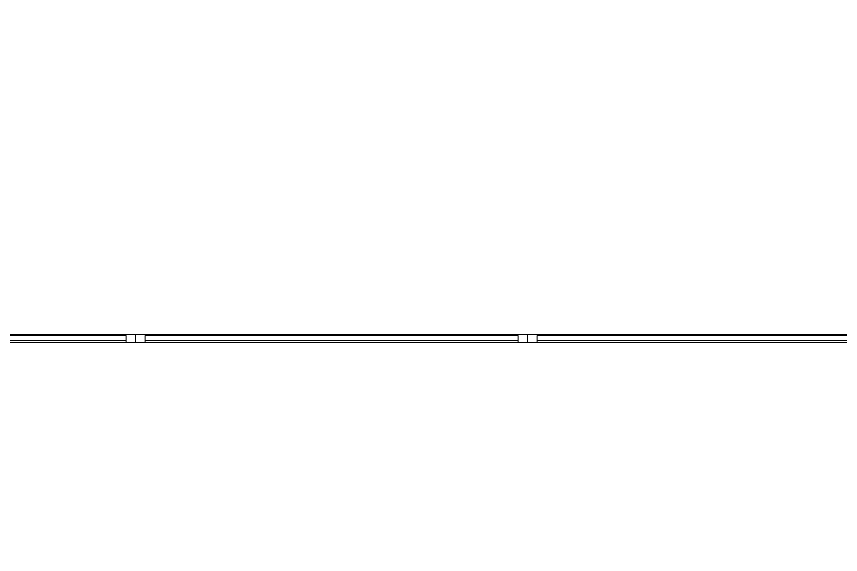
# Model space of a CAD drawing. Header units: metres. Extents: x -1783 to 21505, y -57 to 13660.
# Drawn here: x 12284.8 to 12495.1, y 7728.5 to 7865.9 of the extents above; entities that cross this region are included whole.
import ezdxf

# ---------------------------------------------------------------- set-up
doc = ezdxf.new("R2010")
doc.units = ezdxf.units.M
doc.header["$MEASUREMENT"] = 0
doc.layers.add('01_F1 FACHADA FRONTAL _1_LAJES.EST_Caneta_No__95', color=7, linetype='Continuous', lineweight=0, true_color=0xaeaeae)
doc.layers.add('01_F1 FACHADA FRONTAL _1_PAREDE CONSTRUIR_Caneta_No__241', color=7, linetype='Continuous', lineweight=13)
doc.layers.add('cotas', color=7, linetype='Continuous')

msp = doc.modelspace()

# ---------------------------------------------------------------- hatches: boundary and pattern name
at = {"layer": 'cotas'}
h = msp.add_hatch(color=7, dxfattribs=at)
h.dxf.hatch_style = 1
h.paths.add_polyline_path([(21504.961, 13659.963), (10304.961, 13659.963), (10304.961, 5739.963), (21504.961, 5739.963)])
h.paths.add_polyline_path([(10571.627, 13593.296), (21371.627, 13593.296), (21371.627, 5806.63), (10571.627, 5806.63)], flags=16)

# ---------------------------------------------------------------- linework, layer by layer
at = {"layer": '01_F1 FACHADA FRONTAL _1_LAJES.EST_Caneta_No__95', "color": 253, "linetype": 'Continuous', "lineweight": 0, "ltscale": 1000, "true_color": 0xaeaeae}
for p, q in [((12315.247, 7784.656), (12215.247, 7784.656)), ((12217.647, 7784.417), (12312.847, 7784.417)), ((12312.847, 7784.417), (12312.847, 7782.625)), ((12415.247, 7784.656), (12315.247, 7784.656)), ((12315.247, 7782.625), (12315.247, 7784.656)), ((12317.647, 7782.625), (12317.647, 7784.417)), ((12317.647, 7784.417), (12412.847, 7784.417)), ((12412.847, 7784.417), (12412.847, 7782.625)), ((12515.247, 7784.656), (12415.247, 7784.656)), ((12415.247, 7782.625), (12415.247, 7784.656)), ((12417.647, 7782.625), (12417.647, 7784.417)), ((12417.647, 7784.417), (12512.847, 7784.417)), ((12312.847, 7783.173), (12217.647, 7783.173)), ((12412.847, 7783.173), (12317.647, 7783.173)), ((12512.847, 7783.173), (12417.647, 7783.173))]:
    msp.add_line(p, q, dxfattribs=at)
at = {"layer": '01_F1 FACHADA FRONTAL _1_PAREDE CONSTRUIR_Caneta_No__241', "color": 7, "linetype": 'Continuous', "lineweight": 13, "ltscale": 1000}
msp.add_line((14321.764, 7782.625), (12074.764, 7782.625), dxfattribs=at)

doc.saveas('drawing.dxf')
